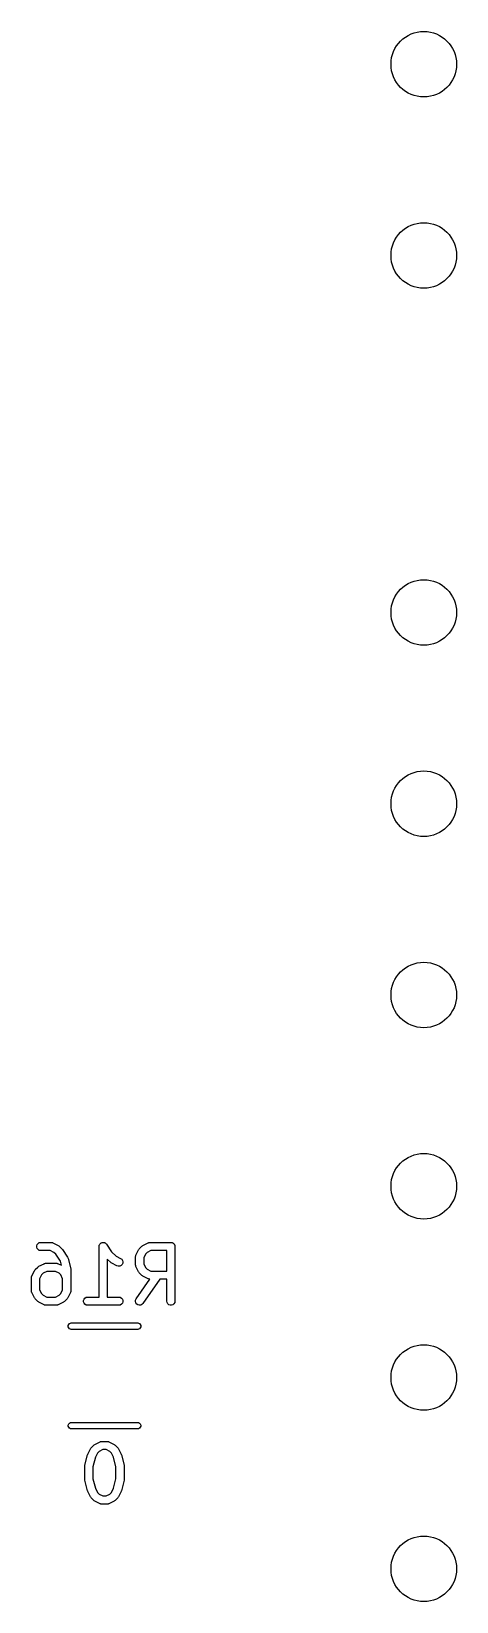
# Model space of a CAD drawing. Extents: x 84 to 155, y -171 to -35.
# Drawn here: x 84.39 to 92.17, y -63.31 to -34.58 of the extents above; entities that cross this region are included whole.
import ezdxf

# ---------------------------------------------------------------- set-up
doc = ezdxf.new("R2010")
doc.units = 0
doc.header["$MEASUREMENT"] = 0
doc.layers.add('BLACK', color=7, linetype='CONTINUOUS')

msp = doc.modelspace()

# ---------------------------------------------------------------- linework, layer by layer
at = {"layer": 'BLACK', "linetype": 'CONTINUOUS'}
for p, q in [((84.4845, -56.8014), (84.4934, -56.7769)), ((84.4845, -56.8274), (84.4845, -56.8014)), ((84.4934, -56.8519), (84.4845, -56.8274)), ((84.4934, -56.7769), (84.5101, -56.7569)), ((84.5101, -56.8718), (84.4934, -56.8519)), ((84.5101, -56.7569), (84.5327, -56.7439)), ((84.5327, -56.8849), (84.5101, -56.8718)), ((84.5327, -56.7439), (84.5583, -56.7394)), ((84.5583, -56.8894), (84.5327, -56.8849)), ((84.5583, -56.7394), (84.7488, -56.7394)), ((84.7311, -56.8894), (84.5583, -56.8894)), ((84.7996, -56.9236), (84.7311, -56.8894)), ((84.7488, -56.7394), (84.7531, -56.7401)), ((84.7531, -56.7401), (84.7574, -56.7399)), ((84.7574, -56.7399), (84.7658, -56.7424)), ((84.7658, -56.7424), (84.7745, -56.7439)), ((84.7745, -56.7439), (84.7782, -56.7461)), ((84.7782, -56.7461), (84.7824, -56.7473)), ((84.7824, -56.7473), (84.8776, -56.7949)), ((84.8776, -56.7949), (84.8873, -56.8021)), ((84.8873, -56.8021), (84.8971, -56.809)), ((84.8971, -56.809), (84.9447, -56.8566)), ((84.9447, -56.8566), (84.9489, -56.8627)), ((84.9489, -56.8627), (84.9541, -56.868)), ((84.9541, -56.868), (85.0493, -57.0109)), ((85.6262, -56.8144), (85.6269, -56.8103)), ((85.6262, -57.7394), (85.6262, -56.8144)), ((85.6266, -56.8061), (85.6292, -56.7975)), ((85.6269, -56.8103), (85.6266, -56.8061)), ((85.6292, -56.7975), (85.6307, -56.7887)), ((85.6307, -56.7887), (85.6328, -56.7851)), ((85.6328, -56.7851), (85.634, -56.7811)), ((85.634, -56.7811), (85.6393, -56.7739)), ((85.6393, -56.7739), (85.6437, -56.7662)), ((85.6437, -56.7662), (85.6469, -56.7635)), ((85.6469, -56.7635), (85.6494, -56.7601)), ((85.6494, -56.7601), (85.6568, -56.7552)), ((85.6568, -56.7552), (85.6637, -56.7494)), ((85.6637, -56.7494), (85.6676, -56.748)), ((85.6676, -56.748), (85.6711, -56.7457)), ((85.6711, -56.7457), (85.6798, -56.7436)), ((85.6798, -56.7436), (85.6882, -56.7405)), ((85.6882, -56.7405), (85.6923, -56.7405)), ((85.6923, -56.7405), (85.6964, -56.7395)), ((85.6964, -56.7395), (85.7053, -56.7405)), ((85.7053, -56.7405), (85.7142, -56.7405)), ((85.7142, -56.7405), (85.7181, -56.7419)), ((85.7181, -56.7419), (85.7223, -56.7424)), ((85.7223, -56.7424), (85.7303, -56.7464)), ((85.7303, -56.7464), (85.7387, -56.7494)), ((85.7387, -56.7494), (85.7419, -56.7521)), ((85.7419, -56.7521), (85.7456, -56.7539)), ((85.7456, -56.7539), (85.7518, -56.7604)), ((85.7518, -56.7604), (85.7586, -56.7662)), ((85.7586, -56.7662), (85.7607, -56.7698)), ((85.7607, -56.7698), (85.7636, -56.7728)), ((85.7636, -56.7728), (85.8547, -56.9095)), ((86.3008, -56.9713), (86.3484, -56.8761)), ((86.3484, -56.8761), (86.3556, -56.8664)), ((86.3556, -56.8664), (86.3624, -56.8566)), ((86.3624, -56.8566), (86.4101, -56.809)), ((86.4101, -56.809), (86.4199, -56.8021)), ((86.4199, -56.8021), (86.4296, -56.7949)), ((86.4296, -56.7949), (86.5248, -56.7473)), ((86.576, -56.8894), (86.5075, -56.9236)), ((86.5248, -56.7473), (86.5289, -56.7461)), ((86.5289, -56.7461), (86.5327, -56.7439)), ((86.5327, -56.7439), (86.5413, -56.7424)), ((86.5413, -56.7424), (86.5498, -56.7399)), ((86.5498, -56.7399), (86.5541, -56.7401)), ((86.5541, -56.7401), (86.5583, -56.7394)), ((86.5583, -56.7394), (86.9393, -56.7394)), ((86.8643, -56.8894), (86.576, -56.8894)), ((86.8643, -57.2632), (86.8643, -56.8894)), ((86.9393, -56.7394), (86.9457, -56.7405)), ((86.9457, -56.7405), (86.9523, -56.7405)), ((86.9523, -56.7405), (86.9585, -56.7428)), ((86.9585, -56.7428), (86.9649, -56.7439)), ((86.9649, -56.7439), (86.9706, -56.7472)), ((86.9706, -56.7472), (86.9768, -56.7494)), ((86.9768, -56.7494), (86.9818, -56.7536)), ((86.9818, -56.7536), (86.9875, -56.7569)), ((86.9875, -56.7569), (86.9917, -56.762)), ((86.9917, -56.762), (86.9967, -56.7662)), ((86.9967, -56.7662), (87, -56.7719)), ((87, -56.7719), (87.0042, -56.7769)), ((87.0042, -56.7769), (87.0065, -56.783)), ((87.0065, -56.783), (87.0098, -56.7887)), ((87.0098, -56.7887), (87.0109, -56.7952)), ((87.0109, -56.7952), (87.0131, -56.8014)), ((87.0131, -56.8014), (87.0131, -56.8079)), ((87.0131, -56.8079), (87.0143, -56.8144)), ((87.0143, -56.8144), (87.0143, -57.8144)), ((84.5151, -57.183), (84.5248, -57.1759)), ((84.5248, -57.1759), (84.62, -57.1283)), ((84.62, -57.1283), (84.6242, -57.127)), ((84.6242, -57.127), (84.6279, -57.1249)), ((84.6279, -57.1249), (84.6366, -57.1233)), ((84.6366, -57.1233), (84.645, -57.1208)), ((84.645, -57.1208), (84.6493, -57.1211)), ((84.6493, -57.1211), (84.6536, -57.1203)), ((84.6536, -57.1203), (84.844, -57.1203)), ((84.8334, -56.9574), (84.7996, -56.9236)), ((84.9173, -57.0833), (84.8334, -56.9574)), ((84.844, -57.1203), (84.8483, -57.1211)), ((84.8483, -57.1211), (84.8526, -57.1208)), ((84.8526, -57.1208), (84.861, -57.1233)), ((84.861, -57.1233), (84.8697, -57.1249)), ((84.8697, -57.1249), (84.8734, -57.127)), ((84.8734, -57.127), (84.8776, -57.1283)), ((84.8776, -57.1283), (84.9358, -57.1574)), ((84.9358, -57.1574), (84.9173, -57.0833)), ((85.0493, -57.0109), (85.0545, -57.0226)), ((85.0545, -57.0226), (85.0597, -57.0343)), ((85.0597, -57.0343), (85.1073, -57.2248)), ((85.8386, -57.1055), (85.7762, -57.0431)), ((85.7762, -57.0431), (85.7762, -57.7394)), ((85.8485, -57.1124), (85.8386, -57.1055)), ((85.8581, -57.1196), (85.8485, -57.1124)), ((85.8547, -56.9095), (85.9361, -56.9908)), ((85.9534, -57.1672), (85.8581, -57.1196)), ((85.9361, -56.9908), (86.0204, -57.033)), ((85.9783, -57.1746), (85.9534, -57.1672)), ((86.0043, -57.173), (85.9783, -57.1746)), ((86.0282, -57.1627), (86.0043, -57.173)), ((86.0204, -57.033), (86.0414, -57.0485)), ((86.0471, -57.1448), (86.0282, -57.1627)), ((86.0414, -57.0485), (86.0557, -57.0703)), ((86.0588, -57.1215), (86.0471, -57.1448)), ((86.0557, -57.0703), (86.0618, -57.0956)), ((86.0618, -57.0956), (86.0588, -57.1215)), ((86.2929, -57.0049), (86.2936, -57.0006)), ((86.2929, -57.1477), (86.2929, -57.0049)), ((86.2936, -57.152), (86.2929, -57.1477)), ((86.2933, -56.9963), (86.2959, -56.9879)), ((86.2936, -57.0006), (86.2933, -56.9963)), ((86.2933, -57.1563), (86.2936, -57.152)), ((86.2959, -57.1647), (86.2933, -57.1563)), ((86.2959, -56.9879), (86.2974, -56.9792)), ((86.2974, -57.1734), (86.2959, -57.1647)), ((86.2974, -56.9792), (86.2995, -56.9755)), ((86.2995, -57.1771), (86.2974, -57.1734)), ((86.2995, -56.9755), (86.3008, -56.9713)), ((86.3008, -57.1813), (86.2995, -57.1771)), ((86.4771, -56.954), (86.4429, -57.0226)), ((86.4429, -57.0226), (86.4429, -57.13)), ((86.4429, -57.13), (86.4771, -57.1985)), ((86.5075, -56.9236), (86.4771, -56.954)), ((84.3881, -57.3858), (84.3888, -57.3815)), ((84.3881, -57.6239), (84.3881, -57.3858)), ((84.3886, -57.3772), (84.3911, -57.3688)), ((84.3888, -57.3815), (84.3886, -57.3772)), ((84.3911, -57.3688), (84.3926, -57.3602)), ((84.3926, -57.3602), (84.3948, -57.3564)), ((84.3948, -57.3564), (84.396, -57.3523)), ((84.396, -57.3523), (84.4436, -57.257)), ((84.4436, -57.257), (84.4508, -57.2474)), ((84.4508, -57.2474), (84.4577, -57.2375)), ((84.4577, -57.2375), (84.5053, -57.1899)), ((84.5053, -57.1899), (84.5151, -57.183)), ((84.5724, -57.335), (84.5381, -57.4035)), ((84.5381, -57.4035), (84.5381, -57.6062)), ((84.6028, -57.3046), (84.5724, -57.335)), ((84.6713, -57.2703), (84.6028, -57.3046)), ((84.8263, -57.2703), (84.6713, -57.2703)), ((84.8949, -57.3046), (84.8263, -57.2703)), ((84.9253, -57.335), (84.8949, -57.3046)), ((84.9595, -57.4035), (84.9253, -57.335)), ((84.9595, -57.6062), (84.9595, -57.4035)), ((85.1073, -57.2248), (85.1079, -57.2339)), ((85.1079, -57.2339), (85.1095, -57.243)), ((85.1095, -57.243), (85.1095, -57.6239)), ((86.3484, -57.2765), (86.3008, -57.1813)), ((86.3064, -57.7714), (86.5573, -57.413)), ((86.3556, -57.2862), (86.3484, -57.2765)), ((86.3624, -57.296), (86.3556, -57.2862)), ((86.4101, -57.3436), (86.3624, -57.296)), ((86.4199, -57.3505), (86.4101, -57.3436)), ((86.4296, -57.3577), (86.4199, -57.3505)), ((86.7402, -57.4132), (86.4293, -57.8574)), ((86.5248, -57.4053), (86.4296, -57.3577)), ((86.4771, -57.1985), (86.5075, -57.2289)), ((86.5075, -57.2289), (86.576, -57.2632)), ((86.5289, -57.4065), (86.5248, -57.4053)), ((86.5327, -57.4087), (86.5289, -57.4065)), ((86.5413, -57.4102), (86.5327, -57.4087)), ((86.5498, -57.4127), (86.5413, -57.4102)), ((86.5541, -57.4124), (86.5498, -57.4127)), ((86.5573, -57.413), (86.5541, -57.4124)), ((86.576, -57.2632), (86.8643, -57.2632)), ((86.8643, -57.4132), (86.7402, -57.4132)), ((86.8643, -57.8144), (86.8643, -57.4132)), ((84.3888, -57.6282), (84.3881, -57.6239)), ((84.3886, -57.6325), (84.3888, -57.6282)), ((84.3911, -57.6409), (84.3886, -57.6325)), ((84.3926, -57.6496), (84.3911, -57.6409)), ((84.3948, -57.6533), (84.3926, -57.6496)), ((84.396, -57.6574), (84.3948, -57.6533)), ((84.4436, -57.7527), (84.396, -57.6574)), ((84.4508, -57.7623), (84.4436, -57.7527)), ((84.5381, -57.6062), (84.5724, -57.6747)), ((84.5724, -57.6747), (84.6028, -57.7051)), ((84.6028, -57.7051), (84.6713, -57.7394)), ((84.6713, -57.7394), (84.8263, -57.7394)), ((84.8263, -57.7394), (84.8949, -57.7051)), ((84.8949, -57.7051), (84.9253, -57.6747)), ((84.9253, -57.6747), (84.9595, -57.6062)), ((85.054, -57.7527), (85.0468, -57.7623)), ((85.1016, -57.6574), (85.054, -57.7527)), ((85.1028, -57.6533), (85.1016, -57.6574)), ((85.105, -57.6496), (85.1028, -57.6533)), ((85.1065, -57.6409), (85.105, -57.6496)), ((85.109, -57.6325), (85.1065, -57.6409)), ((85.1095, -57.6239), (85.1088, -57.6282)), ((85.1088, -57.6282), (85.109, -57.6325)), ((85.3673, -57.7569), (85.3898, -57.7439)), ((85.3898, -57.7439), (85.4155, -57.7394)), ((85.4155, -57.7394), (85.6262, -57.7394)), ((85.7762, -57.7394), (85.9869, -57.7394)), ((85.9869, -57.7394), (86.0126, -57.7439)), ((86.0126, -57.7439), (86.0351, -57.7569)), ((84.4577, -57.7722), (84.4508, -57.7623)), ((84.5053, -57.8198), (84.4577, -57.7722)), ((84.5151, -57.8267), (84.5053, -57.8198)), ((84.5248, -57.8338), (84.5151, -57.8267)), ((84.62, -57.8815), (84.5248, -57.8338)), ((84.6242, -57.8827), (84.62, -57.8815)), ((84.6279, -57.8849), (84.6242, -57.8827)), ((84.6366, -57.8864), (84.6279, -57.8849)), ((84.645, -57.8889), (84.6366, -57.8864)), ((84.6493, -57.8886), (84.645, -57.8889)), ((84.6536, -57.8894), (84.6493, -57.8886)), ((84.844, -57.8894), (84.6536, -57.8894)), ((84.8483, -57.8886), (84.844, -57.8894)), ((84.8526, -57.8889), (84.8483, -57.8886)), ((84.861, -57.8864), (84.8526, -57.8889)), ((84.8697, -57.8849), (84.861, -57.8864)), ((84.8734, -57.8827), (84.8697, -57.8849)), ((84.8776, -57.8815), (84.8734, -57.8827)), ((84.9728, -57.8338), (84.8776, -57.8815)), ((84.9825, -57.8267), (84.9728, -57.8338)), ((84.9923, -57.8198), (84.9825, -57.8267)), ((85.0399, -57.7722), (84.9923, -57.8198)), ((85.0468, -57.7623), (85.0399, -57.7722)), ((85.3416, -57.8014), (85.3505, -57.7769)), ((85.3416, -57.8274), (85.3416, -57.8014)), ((85.3505, -57.8519), (85.3416, -57.8274)), ((85.3505, -57.7769), (85.3673, -57.7569)), ((85.3673, -57.8718), (85.3505, -57.8519)), ((85.3898, -57.8849), (85.3673, -57.8718)), ((85.4155, -57.8894), (85.3898, -57.8849)), ((85.9869, -57.8894), (85.4155, -57.8894)), ((86.0126, -57.8849), (85.9869, -57.8894)), ((86.0351, -57.8718), (86.0126, -57.8849)), ((86.0351, -57.7569), (86.0519, -57.7769)), ((86.0519, -57.8519), (86.0351, -57.8718)), ((86.0519, -57.7769), (86.0608, -57.8014)), ((86.0608, -57.8274), (86.0519, -57.8519)), ((86.0608, -57.8014), (86.0608, -57.8274)), ((86.2931, -57.8209), (86.2954, -57.795)), ((86.2999, -57.8461), (86.2931, -57.8209)), ((86.2954, -57.795), (86.3064, -57.7714)), ((86.3148, -57.8674), (86.2999, -57.8461)), ((86.3362, -57.8824), (86.3148, -57.8674)), ((86.3613, -57.8891), (86.3362, -57.8824)), ((86.3873, -57.8868), (86.3613, -57.8891)), ((86.4109, -57.8758), (86.3873, -57.8868)), ((86.4293, -57.8574), (86.4109, -57.8758)), ((86.8688, -57.84), (86.8643, -57.8144)), ((86.8818, -57.8626), (86.8688, -57.84)), ((86.9018, -57.8793), (86.8818, -57.8626)), ((86.9263, -57.8882), (86.9018, -57.8793)), ((86.9523, -57.8882), (86.9263, -57.8882)), ((86.9768, -57.8793), (86.9523, -57.8882)), ((86.9967, -57.8626), (86.9768, -57.8793)), ((87.0098, -57.84), (86.9967, -57.8626)), ((87.0143, -57.8144), (87.0098, -57.84)), ((85.0629, -58.2614), (85.0702, -58.2415)), ((85.0629, -58.2826), (85.0629, -58.2614)), ((85.0702, -58.3025), (85.0629, -58.2826)), ((85.0702, -58.2415), (85.0838, -58.2253)), ((85.0838, -58.3187), (85.0702, -58.3025)), ((85.0838, -58.2253), (85.1021, -58.2147)), ((85.1021, -58.3293), (85.0838, -58.3187)), ((85.1021, -58.2147), (85.1177, -58.212)), ((85.1177, -58.212), (86.3323, -58.212)), ((86.3323, -58.212), (86.3479, -58.2147)), ((86.3479, -58.2147), (86.3662, -58.2253)), ((86.3662, -58.3187), (86.3479, -58.3293)), ((86.3662, -58.2253), (86.3798, -58.2415)), ((86.3798, -58.3025), (86.3662, -58.3187)), ((86.3798, -58.2415), (86.3871, -58.2614)), ((86.3871, -58.2826), (86.3798, -58.3025)), ((86.3871, -58.2614), (86.3871, -58.2826)), ((85.1177, -58.332), (85.1021, -58.3293)), ((86.3323, -58.332), (85.1177, -58.332)), ((86.3479, -58.3293), (86.3323, -58.332)), ((85.0702, -60.0615), (85.0838, -60.0453)), ((85.0838, -60.0453), (85.1021, -60.0347)), ((85.1021, -60.0347), (85.1177, -60.032)), ((85.1177, -60.032), (86.3323, -60.032)), ((86.3323, -60.032), (86.3479, -60.0347)), ((86.3479, -60.0347), (86.3662, -60.0453)), ((86.3662, -60.0453), (86.3798, -60.0615)), ((85.0629, -60.0814), (85.0702, -60.0615)), ((85.0629, -60.1026), (85.0629, -60.0814)), ((85.0702, -60.1225), (85.0629, -60.1026)), ((85.0838, -60.1387), (85.0702, -60.1225)), ((85.1021, -60.1493), (85.0838, -60.1387)), ((85.1177, -60.152), (85.1021, -60.1493)), ((86.3323, -60.152), (85.1177, -60.152)), ((86.3479, -60.1493), (86.3323, -60.152)), ((86.3662, -60.1387), (86.3479, -60.1493)), ((86.3798, -60.1225), (86.3662, -60.1387)), ((86.3798, -60.0615), (86.3871, -60.0814)), ((86.3871, -60.1026), (86.3798, -60.1225)), ((86.3871, -60.0814), (86.3871, -60.1026)), ((85.4141, -60.6267), (85.4175, -60.6192)), ((85.4175, -60.6192), (85.4198, -60.6113)), ((85.4198, -60.6113), (85.4674, -60.5161)), ((85.4674, -60.5161), (85.4746, -60.5064)), ((85.4746, -60.5064), (85.4815, -60.4966)), ((85.4815, -60.4966), (85.5291, -60.449)), ((85.5291, -60.449), (85.5389, -60.4421)), ((85.5389, -60.4421), (85.5486, -60.4349)), ((85.5486, -60.4349), (85.6438, -60.3873)), ((85.5962, -60.594), (85.5577, -60.671)), ((85.6266, -60.5636), (85.5962, -60.594)), ((85.6951, -60.5294), (85.6266, -60.5636)), ((85.6438, -60.3873), (85.648, -60.3861)), ((85.648, -60.3861), (85.6517, -60.3839)), ((85.6517, -60.3839), (85.6604, -60.3824)), ((85.6604, -60.3824), (85.6688, -60.3799)), ((85.6688, -60.3799), (85.6731, -60.3801)), ((85.6731, -60.3801), (85.6774, -60.3794)), ((85.6774, -60.3794), (85.7726, -60.3794)), ((85.7549, -60.5294), (85.6951, -60.5294)), ((85.8234, -60.5636), (85.7549, -60.5294)), ((85.7726, -60.3794), (85.7769, -60.3801)), ((85.7769, -60.3801), (85.7812, -60.3799)), ((85.7812, -60.3799), (85.7896, -60.3824)), ((85.7896, -60.3824), (85.7983, -60.3839)), ((85.7983, -60.3839), (85.802, -60.3861)), ((85.802, -60.3861), (85.8062, -60.3873)), ((85.8062, -60.3873), (85.9014, -60.4349)), ((85.8538, -60.594), (85.8234, -60.5636)), ((85.8923, -60.671), (85.8538, -60.594)), ((85.9014, -60.4349), (85.9111, -60.4421)), ((85.9111, -60.4421), (85.9209, -60.449)), ((85.9209, -60.449), (85.9685, -60.4966)), ((85.9685, -60.4966), (85.9754, -60.5064)), ((85.9754, -60.5064), (85.9826, -60.5161)), ((85.9826, -60.5161), (86.0302, -60.6113)), ((86.0302, -60.6113), (86.0325, -60.6192)), ((86.0325, -60.6192), (86.0359, -60.6267)), ((85.3643, -60.8353), (85.3659, -60.8263)), ((85.3643, -61.0734), (85.3643, -60.8353)), ((85.3659, -60.8263), (85.3665, -60.8171)), ((85.3665, -60.8171), (85.4141, -60.6267)), ((85.5577, -60.671), (85.5143, -60.8446)), ((85.5143, -60.8446), (85.5143, -61.0642)), ((85.9357, -60.8446), (85.8923, -60.671)), ((85.9357, -61.0642), (85.9357, -60.8446)), ((86.0359, -60.6267), (86.0835, -60.8171)), ((86.0835, -60.8171), (86.0841, -60.8263)), ((86.0841, -60.8263), (86.0857, -60.8353)), ((86.0857, -60.8353), (86.0857, -61.0734)), ((85.3659, -61.0825), (85.3643, -61.0734)), ((85.3665, -61.0916), (85.3659, -61.0825)), ((85.4141, -61.2821), (85.3665, -61.0916)), ((85.5143, -61.0642), (85.5577, -61.2377)), ((85.8923, -61.2377), (85.9357, -61.0642)), ((86.0835, -61.0916), (86.0359, -61.2821)), ((86.0841, -61.0825), (86.0835, -61.0916)), ((86.0857, -61.0734), (86.0841, -61.0825)), ((85.4175, -61.2896), (85.4141, -61.2821)), ((85.4198, -61.2974), (85.4175, -61.2896)), ((85.4674, -61.3927), (85.4198, -61.2974)), ((85.4746, -61.4023), (85.4674, -61.3927)), ((85.4815, -61.4122), (85.4746, -61.4023)), ((85.5291, -61.4598), (85.4815, -61.4122)), ((85.5389, -61.4667), (85.5291, -61.4598)), ((85.5486, -61.4738), (85.5389, -61.4667)), ((85.6438, -61.5215), (85.5486, -61.4738)), ((85.5577, -61.2377), (85.5962, -61.3147)), ((85.5962, -61.3147), (85.6266, -61.3451)), ((85.6266, -61.3451), (85.6951, -61.3794)), ((85.6951, -61.3794), (85.7549, -61.3794)), ((85.7549, -61.3794), (85.8234, -61.3451)), ((85.9014, -61.4738), (85.8062, -61.5215)), ((85.8234, -61.3451), (85.8538, -61.3147)), ((85.8538, -61.3147), (85.8923, -61.2377)), ((85.9111, -61.4667), (85.9014, -61.4738)), ((85.9209, -61.4598), (85.9111, -61.4667)), ((85.9685, -61.4122), (85.9209, -61.4598)), ((85.9754, -61.4023), (85.9685, -61.4122)), ((85.9826, -61.3927), (85.9754, -61.4023)), ((86.0302, -61.2974), (85.9826, -61.3927)), ((86.0325, -61.2896), (86.0302, -61.2974)), ((86.0359, -61.2821), (86.0325, -61.2896)), ((85.648, -61.5227), (85.6438, -61.5215)), ((85.6517, -61.5249), (85.648, -61.5227)), ((85.6604, -61.5264), (85.6517, -61.5249)), ((85.6688, -61.5289), (85.6604, -61.5264)), ((85.6731, -61.5286), (85.6688, -61.5289)), ((85.6774, -61.5294), (85.6731, -61.5286)), ((85.7726, -61.5294), (85.6774, -61.5294)), ((85.7769, -61.5286), (85.7726, -61.5294)), ((85.7812, -61.5289), (85.7769, -61.5286)), ((85.7896, -61.5264), (85.7812, -61.5289)), ((85.7983, -61.5249), (85.7896, -61.5264)), ((85.802, -61.5227), (85.7983, -61.5249)), ((85.8062, -61.5215), (85.802, -61.5227))]:
    msp.add_line(p, q, dxfattribs=at)
at = {"layer": 'BLACK'}
for centre in [(91.567, -35.179), (91.567, -38.679), (91.567, -45.212), (91.567, -48.712), (91.567, -52.212), (91.567, -55.712), (91.567, -59.212), (91.567, -62.712)]:
    msp.add_circle(centre, 0.6, dxfattribs=at)

doc.saveas('drawing.dxf')
